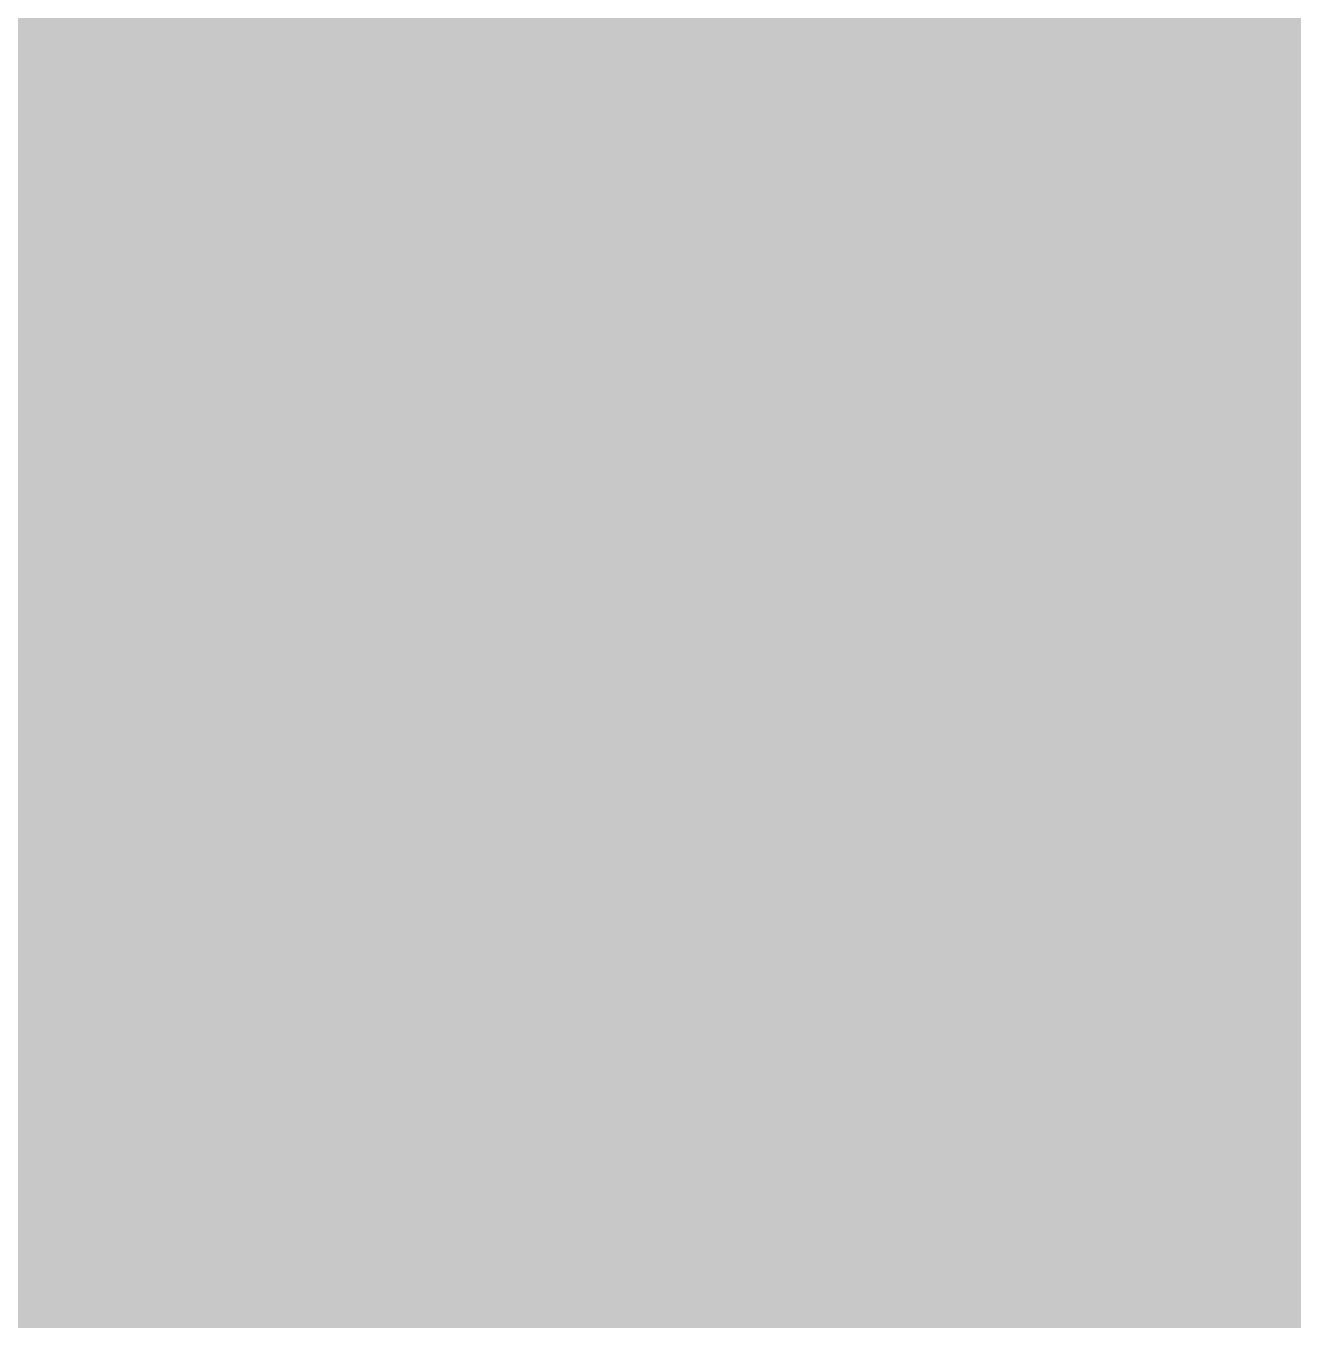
# Model space of a CAD drawing. Extents: x -0.1 to 65.1, y -1.2 to 30.1.
# Drawn here: x 35.0877 to 35.3805, y 6.3056 to 6.6027 of the extents above; entities that cross this region are included whole.
import ezdxf

# ---------------------------------------------------------------- set-up
doc = ezdxf.new("R2010")
doc.units = 0
doc.header["$MEASUREMENT"] = 0
doc.layers.get('0').update_dxf_attribs({"linetype": 'CONTINUOUS'})
doc.layers.add('2D_LINE_126', color=7, linetype='CONTINUOUS')

# ---------------------------------------------------------------- blocks, each defined once
blk = doc.blocks.new('SMOOTH_0$0254')
at = {"const_width": 0.0127}
blk.add_lwpolyline([(-0.00635, 0, 1), (0.00635, 0, 1)], format="xyb", close=True, dxfattribs=at)
blk = doc.blocks.new('DRAWING_63')
at = {"layer": '2D_LINE_126', "const_width": 0.0254}
for points in [[(4.98348, -1.21158), (4.98348, -1.20015), (4.98348, -1.18872), (4.98348, -1.17729), (4.98348, -1.16586), (4.98348, -1.15443), (4.98348, -1.143), (4.98348, -1.13157), (4.98348, -1.12014), (4.98348, -1.10871), (4.98348, -1.09728), (4.98348, -1.08585), (4.98348, -1.07442), (4.98348, -1.06299), (4.98348, -1.05156), (4.98348, -1.04013), (4.98348, -1.0287), (4.98348, -1.01727), (4.98348, -1.00584), (4.98348, -0.99441), (4.98348, -0.98298), (4.98348, -0.97155), (4.98348, -0.96012), (4.98348, -0.94869), (4.98348, -0.93726), (4.98348, -0.92583), (4.98348, -0.9144), (4.98348, -0.90297), (4.98348, -0.89154), (4.98348, -0.88011)], [(4.74345, -1.21158), (4.74345, -1.20015), (4.74345, -1.18872), (4.74345, -1.17729), (4.74345, -1.16586), (4.74345, -1.15443), (4.74345, -1.143), (4.74345, -1.13157), (4.74345, -1.12014), (4.74345, -1.10871), (4.74345, -1.09728), (4.74345, -1.08585), (4.74345, -1.07442), (4.74345, -1.06299), (4.74345, -1.05156), (4.74345, -1.04013), (4.74345, -1.0287), (4.74345, -1.01727), (4.74345, -1.00584), (4.74345, -0.99441), (4.74345, -0.98298), (4.74345, -0.97155), (4.74345, -0.96012), (4.74345, -0.94869), (4.74345, -0.93726), (4.74345, -0.92583), (4.74345, -0.9144), (4.74345, -0.90297), (4.74345, -0.89154), (4.74345, -0.88011)], [(4.9149, -1.21158), (4.9149, -1.20015), (4.9149, -1.18872), (4.9149, -1.17729), (4.9149, -1.16586), (4.9149, -1.15443), (4.9149, -1.143), (4.9149, -1.13157), (4.9149, -1.12014), (4.9149, -1.10871), (4.9149, -1.09728), (4.9149, -1.08585), (4.9149, -1.07442), (4.9149, -1.06299), (4.9149, -1.05156), (4.9149, -1.04013), (4.9149, -1.0287), (4.9149, -1.01727), (4.9149, -1.00584), (4.9149, -0.99441), (4.9149, -0.98298), (4.9149, -0.97155), (4.9149, -0.96012), (4.9149, -0.94869), (4.9149, -0.93726), (4.9149, -0.92583), (4.9149, -0.9144), (4.9149, -0.90297), (4.9149, -0.89154), (4.9149, -0.88011)], [(4.73202, -1.21158), (4.73202, -1.20015), (4.73202, -1.18872), (4.73202, -1.17729), (4.73202, -1.16586), (4.73202, -1.15443), (4.73202, -1.143), (4.73202, -1.13157), (4.73202, -1.12014), (4.73202, -1.10871), (4.73202, -1.09728), (4.73202, -1.08585), (4.73202, -1.07442), (4.73202, -1.06299), (4.73202, -1.05156), (4.73202, -1.04013), (4.73202, -1.0287), (4.73202, -1.01727), (4.73202, -1.00584), (4.73202, -0.99441), (4.73202, -0.98298), (4.73202, -0.97155), (4.73202, -0.96012), (4.73202, -0.94869), (4.73202, -0.93726), (4.73202, -0.92583), (4.73202, -0.9144), (4.73202, -0.90297), (4.73202, -0.89154), (4.73202, -0.88011)], [(4.77774, -1.21158), (4.77774, -1.20015), (4.77774, -1.18872), (4.77774, -1.17729), (4.77774, -1.16586), (4.77774, -1.15443), (4.77774, -1.143), (4.77774, -1.13157), (4.77774, -1.12014), (4.77774, -1.10871), (4.77774, -1.09728), (4.77774, -1.08585), (4.77774, -1.07442), (4.77774, -1.06299), (4.77774, -1.05156), (4.77774, -1.04013), (4.77774, -1.0287), (4.77774, -1.01727), (4.77774, -1.00584), (4.77774, -0.99441), (4.77774, -0.98298), (4.77774, -0.97155), (4.77774, -0.96012), (4.77774, -0.94869), (4.77774, -0.93726), (4.77774, -0.92583), (4.77774, -0.9144), (4.77774, -0.90297), (4.77774, -0.89154), (4.77774, -0.88011)], [(4.76631, -1.21158), (4.76631, -1.20015), (4.76631, -1.18872), (4.76631, -1.17729), (4.76631, -1.16586), (4.76631, -1.15443), (4.76631, -1.143), (4.76631, -1.13157), (4.76631, -1.12014), (4.76631, -1.10871), (4.76631, -1.09728), (4.76631, -1.08585), (4.76631, -1.07442), (4.76631, -1.06299), (4.76631, -1.05156), (4.76631, -1.04013), (4.76631, -1.0287), (4.76631, -1.01727), (4.76631, -1.00584), (4.76631, -0.99441), (4.76631, -0.98298), (4.76631, -0.97155), (4.76631, -0.96012), (4.76631, -0.94869), (4.76631, -0.93726), (4.76631, -0.92583), (4.76631, -0.9144), (4.76631, -0.90297), (4.76631, -0.89154), (4.76631, -0.88011)], [(4.97205, -1.21158), (4.97205, -1.20015), (4.97205, -1.18872), (4.97205, -1.17729), (4.97205, -1.16586), (4.97205, -1.15443), (4.97205, -1.143), (4.97205, -1.13157), (4.97205, -1.12014), (4.97205, -1.10871), (4.97205, -1.09728), (4.97205, -1.08585), (4.97205, -1.07442), (4.97205, -1.06299), (4.97205, -1.05156), (4.97205, -1.04013), (4.97205, -1.0287), (4.97205, -1.01727), (4.97205, -1.00584), (4.97205, -0.99441), (4.97205, -0.98298), (4.97205, -0.97155), (4.97205, -0.96012), (4.97205, -0.94869), (4.97205, -0.93726), (4.97205, -0.92583), (4.97205, -0.9144), (4.97205, -0.90297), (4.97205, -0.89154), (4.97205, -0.88011)], [(4.8006, -1.21158), (4.8006, -1.20015), (4.8006, -1.18872), (4.8006, -1.17729), (4.8006, -1.16586), (4.8006, -1.15443), (4.8006, -1.143), (4.8006, -1.13157), (4.8006, -1.12014), (4.8006, -1.10871), (4.8006, -1.09728), (4.8006, -1.08585), (4.8006, -1.07442), (4.8006, -1.06299), (4.8006, -1.05156), (4.8006, -1.04013), (4.8006, -1.0287), (4.8006, -1.01727), (4.8006, -1.00584), (4.8006, -0.99441), (4.8006, -0.98298), (4.8006, -0.97155), (4.8006, -0.96012), (4.8006, -0.94869), (4.8006, -0.93726), (4.8006, -0.92583), (4.8006, -0.9144), (4.8006, -0.90297), (4.8006, -0.89154), (4.8006, -0.88011)], [(4.82346, -1.21158), (4.82346, -1.20015), (4.82346, -1.18872), (4.82346, -1.17729), (4.82346, -1.16586), (4.82346, -1.15443), (4.82346, -1.143), (4.82346, -1.13157), (4.82346, -1.12014), (4.82346, -1.10871), (4.82346, -1.09728), (4.82346, -1.08585), (4.82346, -1.07442), (4.82346, -1.06299), (4.82346, -1.05156), (4.82346, -1.04013), (4.82346, -1.0287), (4.82346, -1.01727), (4.82346, -1.00584), (4.82346, -0.99441), (4.82346, -0.98298), (4.82346, -0.97155), (4.82346, -0.96012), (4.82346, -0.94869), (4.82346, -0.93726), (4.82346, -0.92583), (4.82346, -0.9144), (4.82346, -0.90297), (4.82346, -0.89154), (4.82346, -0.88011)], [(5.01777, -1.21158), (5.01777, -1.20015), (5.01777, -1.18872), (5.01777, -1.17729), (5.01777, -1.16586), (5.01777, -1.15443), (5.01777, -1.143), (5.01777, -1.13157), (5.01777, -1.12014), (5.01777, -1.10871), (5.01777, -1.09728), (5.01777, -1.08585), (5.01777, -1.07442), (5.01777, -1.06299), (5.01777, -1.05156), (5.01777, -1.04013), (5.01777, -1.0287), (5.01777, -1.01727), (5.01777, -1.00584), (5.01777, -0.99441), (5.01777, -0.98298), (5.01777, -0.97155), (5.01777, -0.96012), (5.01777, -0.94869), (5.01777, -0.93726), (5.01777, -0.92583), (5.01777, -0.9144), (5.01777, -0.90297), (5.01777, -0.89154), (5.01777, -0.88011)], [(4.85775, -1.21158), (4.85775, -1.20015), (4.85775, -1.18872), (4.85775, -1.17729), (4.85775, -1.16586), (4.85775, -1.15443), (4.85775, -1.143), (4.85775, -1.13157), (4.85775, -1.12014), (4.85775, -1.10871), (4.85775, -1.09728), (4.85775, -1.08585), (4.85775, -1.07442), (4.85775, -1.06299), (4.85775, -1.05156), (4.85775, -1.04013), (4.85775, -1.0287), (4.85775, -1.01727), (4.85775, -1.00584), (4.85775, -0.99441), (4.85775, -0.98298), (4.85775, -0.97155), (4.85775, -0.96012), (4.85775, -0.94869), (4.85775, -0.93726), (4.85775, -0.92583), (4.85775, -0.9144), (4.85775, -0.90297), (4.85775, -0.89154), (4.85775, -0.88011)], [(5.01777, -0.89154), (5.00634, -0.89154), (5.00634, -0.88011)], [(5.01777, -1.08585), (5.00634, -1.08585), (5.00634, -1.07442), (4.99491, -1.07442), (4.99491, -1.06299), (4.98348, -1.06299), (4.97205, -1.06299), (4.96062, -1.06299), (4.96062, -1.05156), (4.94919, -1.05156), (4.94919, -1.04013), (4.93776, -1.04013), (4.93776, -1.0287), (4.92633, -1.0287), (4.92633, -1.01727), (4.9149, -1.01727), (4.90347, -1.01727), (4.90347, -1.00584), (4.89204, -1.00584), (4.89204, -0.99441), (4.88061, -0.99441), (4.88061, -0.98298), (4.86918, -0.98298), (4.86918, -0.97155), (4.85775, -0.97155), (4.84632, -0.97155), (4.84632, -0.96012), (4.83489, -0.96012), (4.83489, -0.94869), (4.82346, -0.94869), (4.81203, -0.94869), (4.81203, -0.93726), (4.8006, -0.93726), (4.78917, -0.93726), (4.78917, -0.92583), (4.77774, -0.92583), (4.76631, -0.92583), (4.75488, -0.92583), (4.75488, -0.9144), (4.74345, -0.9144), (4.73202, -0.9144), (4.72059, -0.9144)], [(4.99491, -0.88011), (4.99491, -0.89154), (5.00634, -0.89154), (5.00634, -0.90297), (5.01777, -0.90297)], [(5.01777, -0.9144), (5.00634, -0.9144), (5.00634, -0.90297), (4.99491, -0.90297), (4.99491, -0.89154), (4.98348, -0.89154), (4.97205, -0.89154), (4.96062, -0.89154), (4.96062, -0.88011)], [(5.01777, -0.92583), (5.00634, -0.92583), (5.00634, -0.9144), (4.99491, -0.9144), (4.99491, -0.90297), (4.98348, -0.90297), (4.97205, -0.90297), (4.96062, -0.90297), (4.96062, -0.89154), (4.94919, -0.89154), (4.94919, -0.88011)], [(5.01777, -0.93726), (5.00634, -0.93726), (5.00634, -0.92583), (4.99491, -0.92583), (4.99491, -0.9144), (4.98348, -0.9144), (4.97205, -0.9144), (4.96062, -0.9144), (4.96062, -0.90297), (4.94919, -0.90297), (4.94919, -0.89154), (4.93776, -0.89154), (4.93776, -0.88011)], [(5.01777, -0.94869), (5.00634, -0.94869), (5.00634, -0.93726), (4.99491, -0.93726), (4.99491, -0.92583), (4.98348, -0.92583), (4.97205, -0.92583), (4.96062, -0.92583), (4.96062, -0.9144), (4.94919, -0.9144), (4.94919, -0.90297), (4.93776, -0.90297), (4.93776, -0.89154), (4.92633, -0.89154), (4.92633, -0.88011)], [(5.01777, -0.96012), (5.00634, -0.96012), (5.00634, -0.94869), (4.99491, -0.94869), (4.99491, -0.93726), (4.98348, -0.93726), (4.97205, -0.93726), (4.96062, -0.93726), (4.96062, -0.92583), (4.94919, -0.92583), (4.94919, -0.9144), (4.93776, -0.9144), (4.93776, -0.90297), (4.92633, -0.90297), (4.92633, -0.89154), (4.9149, -0.89154), (4.90347, -0.89154), (4.90347, -0.88011)], [(5.01777, -0.97155), (5.00634, -0.97155), (5.00634, -0.96012), (4.99491, -0.96012), (4.99491, -0.94869), (4.98348, -0.94869), (4.97205, -0.94869), (4.96062, -0.94869), (4.96062, -0.93726), (4.94919, -0.93726), (4.94919, -0.92583), (4.93776, -0.92583), (4.93776, -0.9144), (4.92633, -0.9144), (4.92633, -0.90297), (4.9149, -0.90297), (4.90347, -0.90297), (4.90347, -0.89154), (4.89204, -0.89154), (4.89204, -0.88011)], [(5.01777, -0.98298), (5.00634, -0.98298), (5.00634, -0.97155), (4.99491, -0.97155), (4.99491, -0.96012), (4.98348, -0.96012), (4.97205, -0.96012), (4.96062, -0.96012), (4.96062, -0.94869), (4.94919, -0.94869), (4.94919, -0.93726), (4.93776, -0.93726), (4.93776, -0.92583), (4.92633, -0.92583), (4.92633, -0.9144), (4.9149, -0.9144), (4.90347, -0.9144), (4.90347, -0.90297), (4.89204, -0.90297), (4.89204, -0.89154), (4.88061, -0.89154), (4.88061, -0.88011)], [(5.01777, -0.99441), (5.00634, -0.99441), (5.00634, -0.98298), (4.99491, -0.98298), (4.99491, -0.97155), (4.98348, -0.97155), (4.97205, -0.97155), (4.96062, -0.97155), (4.96062, -0.96012), (4.94919, -0.96012), (4.94919, -0.94869), (4.93776, -0.94869), (4.93776, -0.93726), (4.92633, -0.93726), (4.92633, -0.92583), (4.9149, -0.92583), (4.90347, -0.92583), (4.90347, -0.9144), (4.89204, -0.9144), (4.89204, -0.90297), (4.88061, -0.90297), (4.88061, -0.89154), (4.86918, -0.89154), (4.86918, -0.88011)], [(5.01777, -1.00584), (5.00634, -1.00584), (5.00634, -0.99441), (4.99491, -0.99441), (4.99491, -0.98298), (4.98348, -0.98298), (4.97205, -0.98298), (4.96062, -0.98298), (4.96062, -0.97155), (4.94919, -0.97155), (4.94919, -0.96012), (4.93776, -0.96012), (4.93776, -0.94869), (4.92633, -0.94869), (4.92633, -0.93726), (4.9149, -0.93726), (4.90347, -0.93726), (4.90347, -0.92583), (4.89204, -0.92583), (4.89204, -0.9144), (4.88061, -0.9144), (4.88061, -0.90297), (4.86918, -0.90297), (4.86918, -0.89154), (4.85775, -0.89154), (4.84632, -0.89154), (4.84632, -0.88011)], [(5.01777, -1.01727), (5.00634, -1.01727), (5.00634, -1.00584), (4.99491, -1.00584), (4.99491, -0.99441), (4.98348, -0.99441), (4.97205, -0.99441), (4.96062, -0.99441), (4.96062, -0.98298), (4.94919, -0.98298), (4.94919, -0.97155), (4.93776, -0.97155), (4.93776, -0.96012), (4.92633, -0.96012), (4.92633, -0.94869), (4.9149, -0.94869), (4.90347, -0.94869), (4.90347, -0.93726), (4.89204, -0.93726), (4.89204, -0.92583), (4.88061, -0.92583), (4.88061, -0.9144), (4.86918, -0.9144), (4.86918, -0.90297), (4.85775, -0.90297), (4.84632, -0.90297), (4.84632, -0.89154), (4.83489, -0.89154), (4.83489, -0.88011)], [(5.01777, -1.0287), (5.00634, -1.0287), (5.00634, -1.01727), (4.99491, -1.01727), (4.99491, -1.00584), (4.98348, -1.00584), (4.97205, -1.00584), (4.96062, -1.00584), (4.96062, -0.99441), (4.94919, -0.99441), (4.94919, -0.98298), (4.93776, -0.98298), (4.93776, -0.97155), (4.92633, -0.97155), (4.92633, -0.96012), (4.9149, -0.96012), (4.90347, -0.96012), (4.90347, -0.94869), (4.89204, -0.94869), (4.89204, -0.93726), (4.88061, -0.93726), (4.88061, -0.92583), (4.86918, -0.92583), (4.86918, -0.9144), (4.85775, -0.9144), (4.84632, -0.9144), (4.84632, -0.90297), (4.83489, -0.90297), (4.83489, -0.89154), (4.82346, -0.89154), (4.81203, -0.89154), (4.81203, -0.88011)], [(5.01777, -1.04013), (5.00634, -1.04013), (5.00634, -1.0287), (4.99491, -1.0287), (4.99491, -1.01727), (4.98348, -1.01727), (4.97205, -1.01727), (4.96062, -1.01727), (4.96062, -1.00584), (4.94919, -1.00584), (4.94919, -0.99441), (4.93776, -0.99441), (4.93776, -0.98298), (4.92633, -0.98298), (4.92633, -0.97155), (4.9149, -0.97155), (4.90347, -0.97155), (4.90347, -0.96012), (4.89204, -0.96012), (4.89204, -0.94869), (4.88061, -0.94869), (4.88061, -0.93726), (4.86918, -0.93726), (4.86918, -0.92583), (4.85775, -0.92583), (4.84632, -0.92583), (4.84632, -0.9144), (4.83489, -0.9144), (4.83489, -0.90297), (4.82346, -0.90297), (4.81203, -0.90297), (4.81203, -0.89154), (4.8006, -0.89154), (4.78917, -0.89154), (4.78917, -0.88011)], [(5.01777, -1.05156), (5.00634, -1.05156), (5.00634, -1.04013), (4.99491, -1.04013), (4.99491, -1.0287), (4.98348, -1.0287), (4.97205, -1.0287), (4.96062, -1.0287), (4.96062, -1.01727), (4.94919, -1.01727), (4.94919, -1.00584), (4.93776, -1.00584), (4.93776, -0.99441), (4.92633, -0.99441), (4.92633, -0.98298), (4.9149, -0.98298), (4.90347, -0.98298), (4.90347, -0.97155), (4.89204, -0.97155), (4.89204, -0.96012), (4.88061, -0.96012), (4.88061, -0.94869), (4.86918, -0.94869), (4.86918, -0.93726), (4.85775, -0.93726), (4.84632, -0.93726), (4.84632, -0.92583), (4.83489, -0.92583), (4.83489, -0.9144), (4.82346, -0.9144), (4.81203, -0.9144), (4.81203, -0.90297), (4.8006, -0.90297), (4.78917, -0.90297), (4.78917, -0.89154), (4.77774, -0.89154), (4.76631, -0.89154), (4.75488, -0.89154), (4.75488, -0.88011)], [(5.01777, -1.06299), (5.00634, -1.06299), (5.00634, -1.05156), (4.99491, -1.05156), (4.99491, -1.04013), (4.98348, -1.04013), (4.97205, -1.04013), (4.96062, -1.04013), (4.96062, -1.0287), (4.94919, -1.0287), (4.94919, -1.01727), (4.93776, -1.01727), (4.93776, -1.00584), (4.92633, -1.00584), (4.92633, -0.99441), (4.9149, -0.99441), (4.90347, -0.99441), (4.90347, -0.98298), (4.89204, -0.98298), (4.89204, -0.97155), (4.88061, -0.97155), (4.88061, -0.96012), (4.86918, -0.96012), (4.86918, -0.94869), (4.85775, -0.94869), (4.84632, -0.94869), (4.84632, -0.93726), (4.83489, -0.93726), (4.83489, -0.92583), (4.82346, -0.92583), (4.81203, -0.92583), (4.81203, -0.9144), (4.8006, -0.9144), (4.78917, -0.9144), (4.78917, -0.90297), (4.77774, -0.90297), (4.76631, -0.90297), (4.75488, -0.90297), (4.75488, -0.89154), (4.74345, -0.89154), (4.73202, -0.89154), (4.72059, -0.89154)], [(5.01777, -1.07442), (5.00634, -1.07442), (5.00634, -1.06299), (4.99491, -1.06299), (4.99491, -1.05156), (4.98348, -1.05156), (4.97205, -1.05156), (4.96062, -1.05156), (4.96062, -1.04013), (4.94919, -1.04013), (4.94919, -1.0287), (4.93776, -1.0287), (4.93776, -1.01727), (4.92633, -1.01727), (4.92633, -1.00584), (4.9149, -1.00584), (4.90347, -1.00584), (4.90347, -0.99441), (4.89204, -0.99441), (4.89204, -0.98298), (4.88061, -0.98298), (4.88061, -0.97155), (4.86918, -0.97155), (4.86918, -0.96012), (4.85775, -0.96012), (4.84632, -0.96012), (4.84632, -0.94869), (4.83489, -0.94869), (4.83489, -0.93726), (4.82346, -0.93726), (4.81203, -0.93726), (4.81203, -0.92583), (4.8006, -0.92583), (4.78917, -0.92583), (4.78917, -0.9144), (4.77774, -0.9144), (4.76631, -0.9144), (4.75488, -0.9144), (4.75488, -0.90297), (4.74345, -0.90297), (4.73202, -0.90297), (4.72059, -0.90297)], [(5.01777, -1.09728), (5.00634, -1.09728), (5.00634, -1.08585), (4.99491, -1.08585), (4.99491, -1.07442), (4.98348, -1.07442), (4.97205, -1.07442), (4.96062, -1.07442), (4.96062, -1.06299), (4.94919, -1.06299), (4.94919, -1.05156), (4.93776, -1.05156), (4.93776, -1.04013), (4.92633, -1.04013), (4.92633, -1.0287), (4.9149, -1.0287), (4.90347, -1.0287), (4.90347, -1.01727), (4.89204, -1.01727), (4.89204, -1.00584), (4.88061, -1.00584), (4.88061, -0.99441), (4.86918, -0.99441), (4.86918, -0.98298), (4.85775, -0.98298), (4.84632, -0.98298), (4.84632, -0.97155), (4.83489, -0.97155), (4.83489, -0.96012), (4.82346, -0.96012), (4.81203, -0.96012), (4.81203, -0.94869), (4.8006, -0.94869), (4.78917, -0.94869), (4.78917, -0.93726), (4.77774, -0.93726), (4.76631, -0.93726), (4.75488, -0.93726), (4.75488, -0.92583), (4.74345, -0.92583), (4.73202, -0.92583), (4.72059, -0.92583)], [(5.01777, -1.10871), (5.00634, -1.10871), (5.00634, -1.09728), (4.99491, -1.09728), (4.99491, -1.08585), (4.98348, -1.08585), (4.97205, -1.08585), (4.96062, -1.08585), (4.96062, -1.07442), (4.94919, -1.07442), (4.94919, -1.06299), (4.93776, -1.06299), (4.93776, -1.05156), (4.92633, -1.05156), (4.92633, -1.04013), (4.9149, -1.04013), (4.90347, -1.04013), (4.90347, -1.0287), (4.89204, -1.0287), (4.89204, -1.01727), (4.88061, -1.01727), (4.88061, -1.00584), (4.86918, -1.00584), (4.86918, -0.99441), (4.85775, -0.99441), (4.84632, -0.99441), (4.84632, -0.98298), (4.83489, -0.98298), (4.83489, -0.97155), (4.82346, -0.97155), (4.81203, -0.97155), (4.81203, -0.96012), (4.8006, -0.96012), (4.78917, -0.96012), (4.78917, -0.94869), (4.77774, -0.94869), (4.76631, -0.94869), (4.75488, -0.94869), (4.75488, -0.93726), (4.74345, -0.93726), (4.73202, -0.93726), (4.72059, -0.93726)], [(5.01777, -1.12014), (5.00634, -1.12014), (5.00634, -1.10871), (4.99491, -1.10871), (4.99491, -1.09728), (4.98348, -1.09728), (4.97205, -1.09728), (4.96062, -1.09728), (4.96062, -1.08585), (4.94919, -1.08585), (4.94919, -1.07442), (4.93776, -1.07442), (4.93776, -1.06299), (4.92633, -1.06299), (4.92633, -1.05156), (4.9149, -1.05156), (4.90347, -1.05156), (4.90347, -1.04013), (4.89204, -1.04013), (4.89204, -1.0287), (4.88061, -1.0287), (4.88061, -1.01727), (4.86918, -1.01727), (4.86918, -1.00584), (4.85775, -1.00584), (4.84632, -1.00584), (4.84632, -0.99441), (4.83489, -0.99441), (4.83489, -0.98298), (4.82346, -0.98298), (4.81203, -0.98298), (4.81203, -0.97155), (4.8006, -0.97155), (4.78917, -0.97155), (4.78917, -0.96012), (4.77774, -0.96012), (4.76631, -0.96012), (4.75488, -0.96012), (4.75488, -0.94869), (4.74345, -0.94869), (4.73202, -0.94869), (4.72059, -0.94869)], [(5.01777, -1.13157), (5.00634, -1.13157), (5.00634, -1.12014), (4.99491, -1.12014), (4.99491, -1.10871), (4.98348, -1.10871), (4.97205, -1.10871), (4.96062, -1.10871), (4.96062, -1.09728), (4.94919, -1.09728), (4.94919, -1.08585), (4.93776, -1.08585), (4.93776, -1.07442), (4.92633, -1.07442), (4.92633, -1.06299), (4.9149, -1.06299), (4.90347, -1.06299), (4.90347, -1.05156), (4.89204, -1.05156), (4.89204, -1.04013), (4.88061, -1.04013), (4.88061, -1.0287), (4.86918, -1.0287), (4.86918, -1.01727), (4.85775, -1.01727), (4.84632, -1.01727), (4.84632, -1.00584), (4.83489, -1.00584), (4.83489, -0.99441), (4.82346, -0.99441), (4.81203, -0.99441), (4.81203, -0.98298), (4.8006, -0.98298), (4.78917, -0.98298), (4.78917, -0.97155), (4.77774, -0.97155), (4.76631, -0.97155), (4.75488, -0.97155), (4.75488, -0.96012), (4.74345, -0.96012), (4.73202, -0.96012), (4.72059, -0.96012)], [(5.01777, -1.143), (5.00634, -1.143), (5.00634, -1.13157), (4.99491, -1.13157), (4.99491, -1.12014), (4.98348, -1.12014), (4.97205, -1.12014), (4.96062, -1.12014), (4.96062, -1.10871), (4.94919, -1.10871), (4.94919, -1.09728), (4.93776, -1.09728), (4.93776, -1.08585), (4.92633, -1.08585), (4.92633, -1.07442), (4.9149, -1.07442), (4.90347, -1.07442), (4.90347, -1.06299), (4.89204, -1.06299), (4.89204, -1.05156), (4.88061, -1.05156), (4.88061, -1.04013), (4.86918, -1.04013), (4.86918, -1.0287), (4.85775, -1.0287), (4.84632, -1.0287), (4.84632, -1.01727), (4.83489, -1.01727), (4.83489, -1.00584), (4.82346, -1.00584), (4.81203, -1.00584), (4.81203, -0.99441), (4.8006, -0.99441), (4.78917, -0.99441), (4.78917, -0.98298), (4.77774, -0.98298), (4.76631, -0.98298), (4.75488, -0.98298), (4.75488, -0.97155), (4.74345, -0.97155), (4.73202, -0.97155), (4.72059, -0.97155)], [(5.01777, -1.15443), (5.00634, -1.15443), (5.00634, -1.143), (4.99491, -1.143), (4.99491, -1.13157), (4.98348, -1.13157), (4.97205, -1.13157), (4.96062, -1.13157), (4.96062, -1.12014), (4.94919, -1.12014), (4.94919, -1.10871), (4.93776, -1.10871), (4.93776, -1.09728), (4.92633, -1.09728), (4.92633, -1.08585), (4.9149, -1.08585), (4.90347, -1.08585), (4.90347, -1.07442), (4.89204, -1.07442), (4.89204, -1.06299), (4.88061, -1.06299), (4.88061, -1.05156), (4.86918, -1.05156), (4.86918, -1.04013), (4.85775, -1.04013), (4.84632, -1.04013), (4.84632, -1.0287), (4.83489, -1.0287), (4.83489, -1.01727), (4.82346, -1.01727), (4.81203, -1.01727), (4.81203, -1.00584), (4.8006, -1.00584), (4.78917, -1.00584), (4.78917, -0.99441), (4.77774, -0.99441), (4.76631, -0.99441), (4.75488, -0.99441), (4.75488, -0.98298), (4.74345, -0.98298), (4.73202, -0.98298), (4.72059, -0.98298)], [(5.01777, -1.16586), (5.00634, -1.16586), (5.00634, -1.15443), (4.99491, -1.15443), (4.99491, -1.143), (4.98348, -1.143), (4.97205, -1.143), (4.96062, -1.143), (4.96062, -1.13157), (4.94919, -1.13157), (4.94919, -1.12014), (4.93776, -1.12014), (4.93776, -1.10871), (4.92633, -1.10871), (4.92633, -1.09728), (4.9149, -1.09728), (4.90347, -1.09728), (4.90347, -1.08585), (4.89204, -1.08585), (4.89204, -1.07442), (4.88061, -1.07442), (4.88061, -1.06299), (4.86918, -1.06299), (4.86918, -1.05156), (4.85775, -1.05156), (4.84632, -1.05156), (4.84632, -1.04013), (4.83489, -1.04013), (4.83489, -1.0287), (4.82346, -1.0287), (4.81203, -1.0287), (4.81203, -1.01727), (4.8006, -1.01727), (4.78917, -1.01727), (4.78917, -1.00584), (4.77774, -1.00584), (4.76631, -1.00584), (4.75488, -1.00584), (4.75488, -0.99441), (4.74345, -0.99441), (4.73202, -0.99441), (4.72059, -0.99441)], [(5.01777, -1.17729), (5.00634, -1.17729), (5.00634, -1.16586), (4.99491, -1.16586), (4.99491, -1.15443), (4.98348, -1.15443), (4.97205, -1.15443), (4.96062, -1.15443), (4.96062, -1.143), (4.94919, -1.143), (4.94919, -1.13157), (4.93776, -1.13157), (4.93776, -1.12014), (4.92633, -1.12014), (4.92633, -1.10871), (4.9149, -1.10871), (4.90347, -1.10871), (4.90347, -1.09728), (4.89204, -1.09728), (4.89204, -1.08585), (4.88061, -1.08585), (4.88061, -1.07442), (4.86918, -1.07442), (4.86918, -1.06299), (4.85775, -1.06299), (4.84632, -1.06299), (4.84632, -1.05156), (4.83489, -1.05156), (4.83489, -1.04013), (4.82346, -1.04013), (4.81203, -1.04013), (4.81203, -1.0287), (4.8006, -1.0287), (4.78917, -1.0287), (4.78917, -1.01727), (4.77774, -1.01727), (4.76631, -1.01727), (4.75488, -1.01727), (4.75488, -1.00584), (4.74345, -1.00584), (4.73202, -1.00584), (4.72059, -1.00584)], [(5.01777, -1.18872), (5.00634, -1.18872), (5.00634, -1.17729), (4.99491, -1.17729), (4.99491, -1.16586), (4.98348, -1.16586), (4.97205, -1.16586), (4.96062, -1.16586), (4.96062, -1.15443), (4.94919, -1.15443), (4.94919, -1.143), (4.93776, -1.143), (4.93776, -1.13157), (4.92633, -1.13157), (4.92633, -1.12014), (4.9149, -1.12014), (4.90347, -1.12014), (4.90347, -1.10871), (4.89204, -1.10871), (4.89204, -1.09728), (4.88061, -1.09728), (4.88061, -1.08585), (4.86918, -1.08585), (4.86918, -1.07442), (4.85775, -1.07442), (4.84632, -1.07442), (4.84632, -1.06299), (4.83489, -1.06299), (4.83489, -1.05156), (4.82346, -1.05156), (4.81203, -1.05156), (4.81203, -1.04013), (4.8006, -1.04013), (4.78917, -1.04013), (4.78917, -1.0287), (4.77774, -1.0287), (4.76631, -1.0287), (4.75488, -1.0287), (4.75488, -1.01727), (4.74345, -1.01727), (4.73202, -1.01727), (4.72059, -1.01727)], [(5.01777, -1.20015), (5.00634, -1.20015), (5.00634, -1.18872), (4.99491, -1.18872), (4.99491, -1.17729), (4.98348, -1.17729), (4.97205, -1.17729), (4.96062, -1.17729), (4.96062, -1.16586), (4.94919, -1.16586), (4.94919, -1.15443), (4.93776, -1.15443), (4.93776, -1.143), (4.92633, -1.143), (4.92633, -1.13157), (4.9149, -1.13157), (4.90347, -1.13157), (4.90347, -1.12014), (4.89204, -1.12014), (4.89204, -1.10871), (4.88061, -1.10871), (4.88061, -1.09728), (4.86918, -1.09728), (4.86918, -1.08585), (4.85775, -1.08585), (4.84632, -1.08585), (4.84632, -1.07442), (4.83489, -1.07442), (4.83489, -1.06299), (4.82346, -1.06299), (4.81203, -1.06299), (4.81203, -1.05156), (4.8006, -1.05156), (4.78917, -1.05156), (4.78917, -1.04013), (4.77774, -1.04013), (4.76631, -1.04013), (4.75488, -1.04013), (4.75488, -1.0287), (4.74345, -1.0287), (4.73202, -1.0287), (4.72059, -1.0287)], [(5.00634, -1.21158), (5.00634, -1.20015), (4.99491, -1.20015), (4.99491, -1.18872), (4.98348, -1.18872), (4.97205, -1.18872), (4.96062, -1.18872), (4.96062, -1.17729), (4.94919, -1.17729), (4.94919, -1.16586), (4.93776, -1.16586), (4.93776, -1.15443), (4.92633, -1.15443), (4.92633, -1.143), (4.9149, -1.143), (4.90347, -1.143), (4.90347, -1.13157), (4.89204, -1.13157), (4.89204, -1.12014), (4.88061, -1.12014), (4.88061, -1.10871), (4.86918, -1.10871), (4.86918, -1.09728), (4.85775, -1.09728), (4.84632, -1.09728), (4.84632, -1.08585), (4.83489, -1.08585), (4.83489, -1.07442), (4.82346, -1.07442), (4.81203, -1.07442), (4.81203, -1.06299), (4.8006, -1.06299), (4.78917, -1.06299), (4.78917, -1.05156), (4.77774, -1.05156), (4.76631, -1.05156), (4.75488, -1.05156), (4.75488, -1.04013), (4.74345, -1.04013), (4.73202, -1.04013), (4.72059, -1.04013)], [(4.99491, -1.21158), (4.99491, -1.20015), (4.98348, -1.20015), (4.97205, -1.20015), (4.96062, -1.20015), (4.96062, -1.18872), (4.94919, -1.18872), (4.94919, -1.17729), (4.93776, -1.17729), (4.93776, -1.16586), (4.92633, -1.16586), (4.92633, -1.15443), (4.9149, -1.15443), (4.90347, -1.15443), (4.90347, -1.143), (4.89204, -1.143), (4.89204, -1.13157), (4.88061, -1.13157), (4.88061, -1.12014), (4.86918, -1.12014), (4.86918, -1.10871), (4.85775, -1.10871), (4.84632, -1.10871), (4.84632, -1.09728), (4.83489, -1.09728), (4.83489, -1.08585), (4.82346, -1.08585), (4.81203, -1.08585), (4.81203, -1.07442), (4.8006, -1.07442), (4.78917, -1.07442), (4.78917, -1.06299), (4.77774, -1.06299), (4.76631, -1.06299), (4.75488, -1.06299), (4.75488, -1.05156), (4.74345, -1.05156), (4.73202, -1.05156), (4.72059, -1.05156)], [(4.96062, -1.21158), (4.96062, -1.20015), (4.94919, -1.20015), (4.94919, -1.18872), (4.93776, -1.18872), (4.93776, -1.17729), (4.92633, -1.17729), (4.92633, -1.16586), (4.9149, -1.16586), (4.90347, -1.16586), (4.90347, -1.15443), (4.89204, -1.15443), (4.89204, -1.143), (4.88061, -1.143), (4.88061, -1.13157), (4.86918, -1.13157), (4.86918, -1.12014), (4.85775, -1.12014), (4.84632, -1.12014), (4.84632, -1.10871), (4.83489, -1.10871), (4.83489, -1.09728), (4.82346, -1.09728), (4.81203, -1.09728), (4.81203, -1.08585), (4.8006, -1.08585), (4.78917, -1.08585), (4.78917, -1.07442), (4.77774, -1.07442), (4.76631, -1.07442), (4.75488, -1.07442), (4.75488, -1.06299), (4.74345, -1.06299), (4.73202, -1.06299), (4.72059, -1.06299)], [(4.94919, -1.21158), (4.94919, -1.20015), (4.93776, -1.20015), (4.93776, -1.18872), (4.92633, -1.18872), (4.92633, -1.17729), (4.9149, -1.17729), (4.90347, -1.17729), (4.90347, -1.16586), (4.89204, -1.16586), (4.89204, -1.15443), (4.88061, -1.15443), (4.88061, -1.143), (4.86918, -1.143), (4.86918, -1.13157), (4.85775, -1.13157), (4.84632, -1.13157), (4.84632, -1.12014), (4.83489, -1.12014), (4.83489, -1.10871), (4.82346, -1.10871), (4.81203, -1.10871), (4.81203, -1.09728), (4.8006, -1.09728), (4.78917, -1.09728), (4.78917, -1.08585), (4.77774, -1.08585), (4.76631, -1.08585), (4.75488, -1.08585), (4.75488, -1.07442), (4.74345, -1.07442), (4.73202, -1.07442), (4.72059, -1.07442)], [(4.93776, -1.21158), (4.93776, -1.20015), (4.92633, -1.20015), (4.92633, -1.18872), (4.9149, -1.18872), (4.90347, -1.18872), (4.90347, -1.17729), (4.89204, -1.17729), (4.89204, -1.16586), (4.88061, -1.16586), (4.88061, -1.15443), (4.86918, -1.15443), (4.86918, -1.143), (4.85775, -1.143), (4.84632, -1.143), (4.84632, -1.13157), (4.83489, -1.13157), (4.83489, -1.12014), (4.82346, -1.12014), (4.81203, -1.12014), (4.81203, -1.10871), (4.8006, -1.10871), (4.78917, -1.10871), (4.78917, -1.09728), (4.77774, -1.09728), (4.76631, -1.09728), (4.75488, -1.09728), (4.75488, -1.08585), (4.74345, -1.08585), (4.73202, -1.08585), (4.72059, -1.08585)], [(4.92633, -1.21158), (4.92633, -1.20015), (4.9149, -1.20015), (4.90347, -1.20015), (4.90347, -1.18872), (4.89204, -1.18872), (4.89204, -1.17729), (4.88061, -1.17729), (4.88061, -1.16586), (4.86918, -1.16586), (4.86918, -1.15443), (4.85775, -1.15443), (4.84632, -1.15443), (4.84632, -1.143), (4.83489, -1.143), (4.83489, -1.13157), (4.82346, -1.13157), (4.81203, -1.13157), (4.81203, -1.12014), (4.8006, -1.12014), (4.78917, -1.12014), (4.78917, -1.10871), (4.77774, -1.10871), (4.76631, -1.10871), (4.75488, -1.10871), (4.75488, -1.09728), (4.74345, -1.09728), (4.73202, -1.09728), (4.72059, -1.09728)], [(4.90347, -1.21158), (4.90347, -1.20015), (4.89204, -1.20015), (4.89204, -1.18872), (4.88061, -1.18872), (4.88061, -1.17729), (4.86918, -1.17729), (4.86918, -1.16586), (4.85775, -1.16586), (4.84632, -1.16586), (4.84632, -1.15443), (4.83489, -1.15443), (4.83489, -1.143), (4.82346, -1.143), (4.81203, -1.143), (4.81203, -1.13157), (4.8006, -1.13157), (4.78917, -1.13157), (4.78917, -1.12014), (4.77774, -1.12014), (4.76631, -1.12014), (4.75488, -1.12014), (4.75488, -1.10871), (4.74345, -1.10871), (4.73202, -1.10871), (4.72059, -1.10871)], [(4.89204, -1.21158), (4.89204, -1.20015), (4.88061, -1.20015), (4.88061, -1.18872), (4.86918, -1.18872), (4.86918, -1.17729), (4.85775, -1.17729), (4.84632, -1.17729), (4.84632, -1.16586), (4.83489, -1.16586), (4.83489, -1.15443), (4.82346, -1.15443), (4.81203, -1.15443), (4.81203, -1.143), (4.8006, -1.143), (4.78917, -1.143), (4.78917, -1.13157), (4.77774, -1.13157), (4.76631, -1.13157), (4.75488, -1.13157), (4.75488, -1.12014), (4.74345, -1.12014), (4.73202, -1.12014), (4.72059, -1.12014)], [(4.88061, -1.21158), (4.88061, -1.20015), (4.86918, -1.20015), (4.86918, -1.18872), (4.85775, -1.18872), (4.84632, -1.18872), (4.84632, -1.17729), (4.83489, -1.17729), (4.83489, -1.16586), (4.82346, -1.16586), (4.81203, -1.16586), (4.81203, -1.15443), (4.8006, -1.15443), (4.78917, -1.15443), (4.78917, -1.143), (4.77774, -1.143), (4.76631, -1.143), (4.75488, -1.143), (4.75488, -1.13157), (4.74345, -1.13157), (4.73202, -1.13157), (4.72059, -1.13157)], [(4.86918, -1.21158), (4.86918, -1.20015), (4.85775, -1.20015), (4.84632, -1.20015), (4.84632, -1.18872), (4.83489, -1.18872), (4.83489, -1.17729), (4.82346, -1.17729), (4.81203, -1.17729), (4.81203, -1.16586), (4.8006, -1.16586), (4.78917, -1.16586), (4.78917, -1.15443), (4.77774, -1.15443), (4.76631, -1.15443), (4.75488, -1.15443), (4.75488, -1.143), (4.74345, -1.143), (4.73202, -1.143), (4.72059, -1.143)], [(4.84632, -1.21158), (4.84632, -1.20015), (4.83489, -1.20015), (4.83489, -1.18872), (4.82346, -1.18872), (4.81203, -1.18872), (4.81203, -1.17729), (4.8006, -1.17729), (4.78917, -1.17729), (4.78917, -1.16586), (4.77774, -1.16586), (4.76631, -1.16586), (4.75488, -1.16586), (4.75488, -1.15443), (4.74345, -1.15443), (4.73202, -1.15443), (4.72059, -1.15443)], [(4.83489, -1.21158), (4.83489, -1.20015), (4.82346, -1.20015), (4.81203, -1.20015), (4.81203, -1.18872), (4.8006, -1.18872), (4.78917, -1.18872), (4.78917, -1.17729), (4.77774, -1.17729), (4.76631, -1.17729), (4.75488, -1.17729), (4.75488, -1.16586), (4.74345, -1.16586), (4.73202, -1.16586), (4.72059, -1.16586)], [(4.81203, -1.21158), (4.81203, -1.20015), (4.8006, -1.20015), (4.78917, -1.20015), (4.78917, -1.18872), (4.77774, -1.18872), (4.76631, -1.18872), (4.75488, -1.18872), (4.75488, -1.17729), (4.74345, -1.17729), (4.73202, -1.17729), (4.72059, -1.17729)], [(4.78917, -1.21158), (4.78917, -1.20015), (4.77774, -1.20015), (4.76631, -1.20015), (4.75488, -1.20015), (4.75488, -1.18872), (4.74345, -1.18872), (4.73202, -1.18872), (4.72059, -1.18872)], [(4.75488, -1.21158), (4.75488, -1.20015), (4.74345, -1.20015), (4.73202, -1.20015), (4.72059, -1.20015)]]:
    blk.add_lwpolyline(points, dxfattribs=at)
at = {"layer": '2D_LINE_126'}
for p in [(4.98348, -0.89154), (4.99491, -0.89154), (5.00634, -0.89154), (5.01777, -0.89154), (4.98348, -0.90297), (4.99491, -0.90297), (4.99491, -0.90297), (5.00634, -0.90297), (4.98348, -0.9144), (4.99491, -0.9144), (4.99491, -0.9144), (5.00634, -0.9144), (5.00634, -0.9144), (5.01777, -0.9144), (4.98348, -0.92583), (4.99491, -0.92583), (4.99491, -0.92583), (5.00634, -0.92583), (5.00634, -0.92583), (5.01777, -0.92583), (4.98348, -0.93726), (4.99491, -0.93726), (4.99491, -0.93726), (5.00634, -0.93726), (5.00634, -0.93726), (5.01777, -0.93726), (4.98348, -0.94869), (4.99491, -0.94869), (4.99491, -0.94869), (5.00634, -0.94869), (5.00634, -0.94869), (5.01777, -0.94869), (4.98348, -0.96012), (4.99491, -0.96012), (4.99491, -0.96012), (5.00634, -0.96012), (5.00634, -0.96012), (5.01777, -0.96012), (4.98348, -0.97155), (4.99491, -0.97155), (4.99491, -0.97155), (5.00634, -0.97155), (5.00634, -0.97155), (5.01777, -0.97155), (4.98348, -0.98298), (4.99491, -0.98298), (4.99491, -0.98298), (5.00634, -0.98298), (5.00634, -0.98298), (5.01777, -0.98298), (4.98348, -0.99441), (4.99491, -0.99441), (4.99491, -0.99441), (5.00634, -0.99441), (5.00634, -0.99441), (5.01777, -0.99441), (4.98348, -1.00584), (4.99491, -1.00584), (4.99491, -1.00584), (5.00634, -1.00584), (5.00634, -1.00584), (5.01777, -1.00584), (4.98348, -1.01727), (4.99491, -1.01727), (4.99491, -1.01727), (5.00634, -1.01727), (5.00634, -1.01727), (5.01777, -1.01727), (4.98348, -1.0287), (4.99491, -1.0287), (4.99491, -1.0287), (5.00634, -1.0287), (5.00634, -1.0287), (5.01777, -1.0287), (4.98348, -1.04013), (4.99491, -1.04013), (4.99491, -1.04013), (5.00634, -1.04013), (5.00634, -1.04013), (5.01777, -1.04013), (4.98348, -1.05156), (4.99491, -1.05156), (4.99491, -1.05156), (5.00634, -1.05156), (5.00634, -1.05156), (5.01777, -1.05156), (4.98348, -1.06299), (4.99491, -1.06299), (4.99491, -1.06299), (5.00634, -1.06299), (5.00634, -1.06299), (5.01777, -1.06299), (4.98348, -1.07442), (4.99491, -1.07442), (4.99491, -1.07442), (5.00634, -1.07442), (5.00634, -1.07442), (5.01777, -1.07442), (4.98348, -1.08585), (4.99491, -1.08585), (4.99491, -1.08585), (5.00634, -1.08585), (5.00634, -1.08585), (5.01777, -1.08585), (4.98348, -1.09728), (4.99491, -1.09728), (4.99491, -1.09728), (5.00634, -1.09728), (5.00634, -1.09728), (5.01777, -1.09728), (4.98348, -1.10871), (4.99491, -1.10871), (4.99491, -1.10871), (5.00634, -1.10871), (5.00634, -1.10871), (5.01777, -1.10871), (4.98348, -1.12014), (4.99491, -1.12014), (4.99491, -1.12014), (5.00634, -1.12014), (5.00634, -1.12014), (5.01777, -1.12014), (4.98348, -1.13157), (4.99491, -1.13157), (4.99491, -1.13157), (5.00634, -1.13157), (5.00634, -1.13157), (5.01777, -1.13157), (4.98348, -1.143), (4.99491, -1.143), (4.99491, -1.143), (5.00634, -1.143), (5.00634, -1.143), (5.01777, -1.143), (4.98348, -1.15443), (4.99491, -1.15443), (4.99491, -1.15443), (5.00634, -1.15443), (5.00634, -1.15443), (5.01777, -1.15443), (4.98348, -1.16586), (4.99491, -1.16586), (4.99491, -1.16586), (5.00634, -1.16586), (5.00634, -1.16586), (5.01777, -1.16586), (4.98348, -1.17729), (4.99491, -1.17729), (4.99491, -1.17729), (5.00634, -1.17729), (5.00634, -1.17729), (5.01777, -1.17729), (4.98348, -1.18872), (4.99491, -1.18872), (4.99491, -1.18872), (5.00634, -1.18872), (5.00634, -1.18872), (5.01777, -1.18872), (4.98348, -1.20015), (4.99491, -1.20015), (4.99491, -1.20015), (5.00634, -1.20015), (5.00634, -1.20015), (5.01777, -1.20015)]:
    blk.add_blockref('SMOOTH_0$0254', p, dxfattribs=at)

msp = doc.modelspace()

# ---------------------------------------------------------------- block references
msp.add_blockref('DRAWING_63', (30.35, 7.5))

doc.saveas('drawing.dxf')
